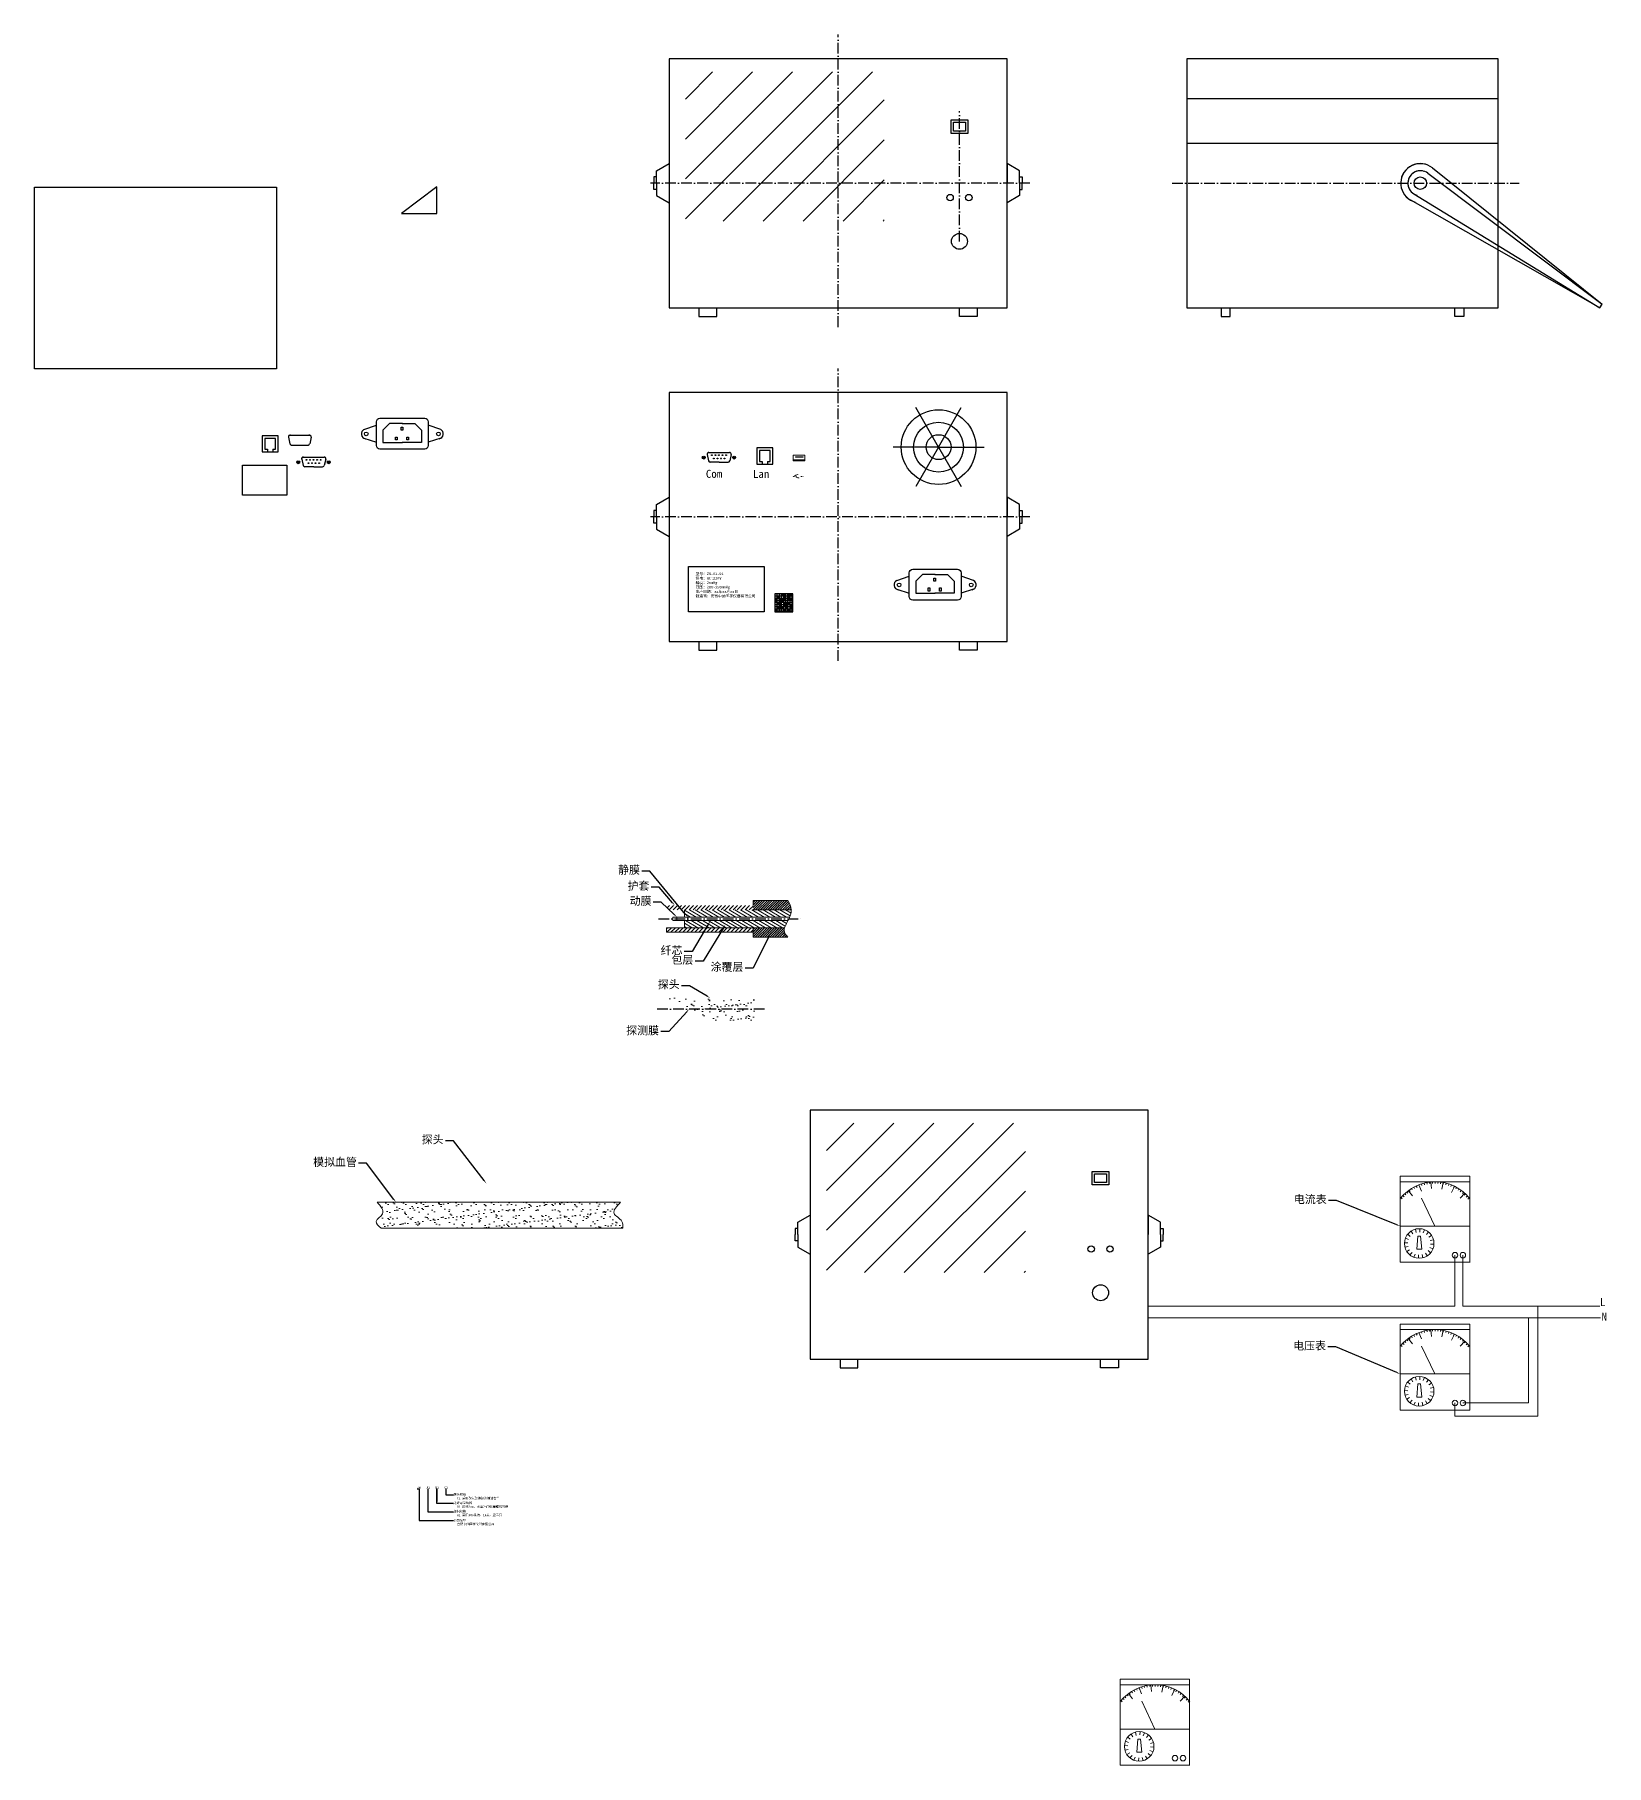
# Model space of a CAD drawing. Header units: millimetres. Extents: x -342 to 3898, y -1701 to 467.
# Drawn here: x -342 to 1425, y -1619 to 328 of the extents above; entities that cross this region are included whole.
import ezdxf
from ezdxf import colors
from ezdxf.entities.mleader import LeaderData, LeaderLine
from ezdxf.math import Vec2, Vec3

# ---------------------------------------------------------------- set-up
doc = ezdxf.new("R2010")
doc.units = ezdxf.units.MM
doc.linetypes.add('ACAD_ISO10W100', pattern=[18, 12, -3, 0, -3])
doc.layers.add('中心线', color=1, linetype='ACAD_ISO10W100')
doc.layers.add('文字', color=7, linetype='Continuous', lineweight=0, plot=False)
doc.layers.add('细实线', color=3, linetype='Continuous', lineweight=0, plot=False)
doc.layers.add('粗实线', color=7, linetype='Continuous', lineweight=30)
doc.layers.add('视口', color=7, linetype='Continuous', plot=False)
doc.styles.get("Standard").update_dxf_attribs({"font": 'SimSun.ttf', "height": 9})
doc.styles.add('说明', font='SIMSUN.TTC', dxfattribs={"height": 9})

# ---------------------------------------------------------------- blocks, each defined once
blk = doc.blocks.new('*U29')
at = {"layer": '文字'}
blk.add_line((2.3, -3), (-2.3, 3), dxfattribs=at)
blk = doc.blocks.new('*U30')
at = {"layer": '文字'}
for p, rotation in [((1121.4, -1246.1), 344.1776805684299), ((1133.7, -1243.2), 328.3553611368599), ((1146.4, -1243.8), 312.5330417052897), ((1158.4, -1247.8), 296.7107222737196), ((1168.9, -1255), 280.8884028421495)]:
    blk.add_blockref('*U29', p, dxfattribs=dict(at, rotation=rotation))
blk.add_blockref('*U29', (1110.3, -1252.2), dxfattribs=at)
blk = doc.blocks.new('*U35')
at = {"layer": '文字'}
blk.add_line((-1.4, 1.2), (1.4, -1.2), dxfattribs=at)
blk = doc.blocks.new('*U36')
at = {"layer": '文字'}
for p, rotation in [((1106.5, -1303.4), 18), ((1112.2, -1296.3), 342), ((1116.4, -1294.4), 324), ((1121, -1293.9), 306), ((1125.5, -1294.9), 288), ((1129.5, -1297.1), 270), ((1132.6, -1300.6), 252), ((1134.5, -1304.8), 234), ((1105.5, -1307.9), 36), ((1106, -1312.5), 54), ((1107.9, -1316.7), 72), ((1111, -1320.1), 90), ((1115, -1322.4), 108), ((1119.5, -1323.3), 126), ((1124.1, -1322.8), 144), ((1128.3, -1321), 162), ((1131.7, -1317.9), 180), ((1134, -1313.9), 198), ((1134.9, -1309.4), 216)]:
    blk.add_blockref('*U35', p, dxfattribs=dict(at, rotation=rotation))
blk.add_blockref('*U35', (1108.8, -1299.4), dxfattribs=at)
blk = doc.blocks.new('*U40')
at = {"layer": '文字'}
blk.add_line((2.3, -3), (-2.3, 3), dxfattribs=at)
blk = doc.blocks.new('*U39')
at = {"layer": '文字'}
for p, rotation in [((1121.4, -1246.1), 344.1776805684299), ((1133.7, -1243.2), 328.3553611368599), ((1146.4, -1243.8), 312.5330417052897), ((1158.4, -1247.8), 296.7107222737196), ((1168.9, -1255), 280.8884028421495)]:
    blk.add_blockref('*U40', p, dxfattribs=dict(at, rotation=rotation))
blk.add_blockref('*U40', (1110.3, -1252.2), dxfattribs=at)
blk = doc.blocks.new('*U42')
at = {"layer": '文字'}
blk.add_line((-1.4, 1.2), (1.4, -1.2), dxfattribs=at)
blk = doc.blocks.new('*U41')
at = {"layer": '文字'}
for p, rotation in [((1106.5, -1303.4), 18), ((1112.2, -1296.3), 342), ((1116.4, -1294.4), 324), ((1121, -1293.9), 306), ((1125.5, -1294.9), 288), ((1129.5, -1297.1), 270), ((1132.6, -1300.6), 252), ((1134.5, -1304.8), 234), ((1105.5, -1307.9), 36), ((1106, -1312.5), 54), ((1107.9, -1316.7), 72), ((1111, -1320.1), 90), ((1115, -1322.4), 108), ((1119.5, -1323.3), 126), ((1124.1, -1322.8), 144), ((1128.3, -1321), 162), ((1131.7, -1317.9), 180), ((1134, -1313.9), 198), ((1134.9, -1309.4), 216)]:
    blk.add_blockref('*U42', p, dxfattribs=dict(at, rotation=rotation))
blk.add_blockref('*U42', (1108.8, -1299.4), dxfattribs=at)
blk = doc.blocks.new('*U44')
at = {"layer": '文字'}
blk.add_line((2.3, -3), (-2.3, 3), dxfattribs=at)
blk = doc.blocks.new('*U43')
at = {"layer": '文字'}
for p, rotation in [((1121.4, -1246.1), 344.1776805684299), ((1133.7, -1243.2), 328.3553611368599), ((1146.4, -1243.8), 312.5330417052897), ((1158.4, -1247.8), 296.7107222737196), ((1168.9, -1255), 280.8884028421495)]:
    blk.add_blockref('*U44', p, dxfattribs=dict(at, rotation=rotation))
blk.add_blockref('*U44', (1110.3, -1252.2), dxfattribs=at)
blk = doc.blocks.new('*U46')
at = {"layer": '文字'}
blk.add_line((-1.4, 1.2), (1.4, -1.2), dxfattribs=at)
blk = doc.blocks.new('*U45')
at = {"layer": '文字'}
for p, rotation in [((1106.5, -1303.4), 18), ((1112.2, -1296.3), 342), ((1116.4, -1294.4), 324), ((1121, -1293.9), 306), ((1125.5, -1294.9), 288), ((1129.5, -1297.1), 270), ((1132.6, -1300.6), 252), ((1134.5, -1304.8), 234), ((1105.5, -1307.9), 36), ((1106, -1312.5), 54), ((1107.9, -1316.7), 72), ((1111, -1320.1), 90), ((1115, -1322.4), 108), ((1119.5, -1323.3), 126), ((1124.1, -1322.8), 144), ((1128.3, -1321), 162), ((1131.7, -1317.9), 180), ((1134, -1313.9), 198), ((1134.9, -1309.4), 216)]:
    blk.add_blockref('*U46', p, dxfattribs=dict(at, rotation=rotation))
blk.add_blockref('*U46', (1108.8, -1299.4), dxfattribs=at)

msp = doc.modelspace()

# ---------------------------------------------------------------- hatches: boundary and pattern name
at = {"layer": '文字'}
h = msp.add_hatch(dxfattribs=at)
h.set_pattern_fill('ANSI31', color=256)
h.paths.add_polyline_path([(465.8, -656.7), (465.8, -651.7), (381.7, -651.7), (385.8, -656.7), (388.6, -656.7)])
h.paths.add_polyline_path([(385.8, -656.7), (381.7, -651.7), (368.4, -651.7), (368.4, -653.3), (371.9, -656.7)])
h = msp.add_hatch(dxfattribs=at)
h.set_pattern_fill('ANSI31', color=256, angle=105)
edge = h.paths.add_edge_path()
edge.add_line((388.6, -660.7), (388.6, -664.7))
edge.add_line((388.6, -664.7), (392.4, -664.7))
edge.add_line((392.4, -664.7), (493.3, -664.7))
edge.add_line((493.3, -664.7), (507, -664.7))
edge.add_spline(control_points=[(507, -664.7), (508.2, -662), (509, -659.4), (508.9, -656.7)], knot_values=[11.413219, 11.413219, 11.413219, 11.413219, 19.824552, 19.824552, 19.824552, 19.824552], degree=3, periodic=0)
edge.add_line((508.9, -656.7), (465.8, -656.7))
edge.add_line((465.8, -656.7), (388.6, -656.7))
edge.add_line((388.6, -656.7), (388.6, -660.2))
edge.add_line((388.6, -660.2), (388.6, -660.7))
edge = h.paths.add_edge_path()
edge.add_line((388.6, -676.7), (413.3, -676.7))
edge.add_line((413.3, -676.7), (432.6, -676.7))
edge.add_line((432.6, -676.7), (465.8, -676.7))
edge.add_line((465.8, -676.7), (501.3, -676.7))
edge.add_spline(control_points=[(501.3, -676.7), (502.1, -674.1), (503.6, -671.4), (505.1, -668.7)], knot_values=[23.95262, 23.95262, 23.95262, 23.95262, 32.160234, 32.160234, 32.160234, 32.160234], degree=3, periodic=0)
edge.add_line((505.1, -668.7), (493.7, -668.7))
edge.add_line((493.7, -668.7), (392.4, -668.7))
edge.add_line((392.4, -668.7), (388.6, -668.7))
edge.add_line((388.6, -668.7), (388.6, -676.7))
h = msp.add_hatch(dxfattribs=at)
h.set_pattern_fill('JIS_LC_8', color=256, scale=0.25)
edge = h.paths.add_edge_path()
edge.add_line((505.1, -646), (465.8, -646))
edge.add_line((465.8, -646), (465.8, -651.7))
edge.add_line((465.8, -651.7), (465.8, -656.7))
edge.add_line((465.8, -656.7), (508.9, -656.7))
edge.add_spline(control_points=[(508.9, -656.7), (508.9, -656.6), (508.7, -653), (506.8, -649.4), (505.1, -646)], knot_values=[0, 0, 0, 0, 0.452023, 11.413219, 11.413219, 11.413219, 11.413219], degree=3, periodic=0)
edge = h.paths.add_edge_path()
edge.add_line((465.8, -687.4), (483.3, -687.4))
edge.add_line((483.3, -687.4), (505.1, -687.4))
edge.add_spline(control_points=[(505.1, -687.4), (503.4, -685.5), (500.5, -682.1), (500.9, -678.3), (501.3, -676.7)], knot_values=[32.160234, 32.160234, 32.160234, 32.160234, 39.401923, 44.431249, 44.431249, 44.431249, 44.431249], degree=3, periodic=0)
edge.add_line((501.3, -676.7), (465.8, -676.7))
edge.add_line((465.8, -676.7), (465.8, -681.7))
edge.add_line((465.8, -681.7), (465.8, -687.4))
h = msp.add_hatch(dxfattribs=at)
h.set_pattern_fill('ANSI31', color=256)
h.paths.add_polyline_path([(465.8, -681.7), (465.8, -676.7), (432.6, -676.7), (429.5, -681.7)])
h.paths.add_polyline_path([(432.6, -676.7), (413.3, -676.7), (410.3, -681.7), (429.5, -681.7)])
h.paths.add_polyline_path([(413.3, -676.7), (388.6, -676.7), (368.4, -676.7), (368.4, -681.7), (410.3, -681.7)])
h = msp.add_hatch(dxfattribs=at)
h.set_pattern_fill('AR-SAND', color=256, scale=0.25)
h.paths.add_polyline_path([(467.6, -768.1), (467.6, -755.6), (367.6, -755.6), (394, -768.1)])
h.paths.add_polyline_path([(420.3, -780.6), (467.6, -780.6), (467.6, -768.1), (394, -768.1)])
h = msp.add_hatch(dxfattribs=at)
h.set_pattern_fill('AR-SAND', color=256, scale=0.25)
edge = h.paths.add_edge_path()
edge.add_line((179.1, -985.4), (120.7, -985.4))
edge.add_line((120.7, -985.4), (43.2, -985.4))
edge.add_spline(control_points=[(43.2, -985.4), (47.2, -989.8), (54.4, -997.9), (37.9, -1006.5), (44.7, -1012), (47.7, -1014.6)], knot_values=[0, 0, 0, 0, 14.113303, 25.690903, 35.092232, 35.092232, 35.092232, 35.092232], degree=3, periodic=0)
edge.add_line((47.7, -1014.6), (319.4, -1014.6))
edge.add_spline(control_points=[(319.4, -1014.6), (319.5, -1011.8), (319.6, -1004.8), (304.5, -998.3), (312.5, -989.9), (316.9, -985.4)], knot_values=[0, 0, 0, 0, 7.722566, 20.190634, 34.658213, 34.658213, 34.658213, 34.658213], degree=3, periodic=0)
edge.add_line((316.9, -985.4), (179.1, -985.4))
at = {"layer": '粗实线'}
h = msp.add_hatch(color=256, dxfattribs=at)
h.paths.add_polyline_path([(499.9, -308.3), (499.9, -310.7), (502.3, -310.7), (502.3, -308.3)], flags=17)
h.paths.add_polyline_path([(499.9, -310.7), (499.9, -308.3), (497.5, -308.3), (497.5, -310.7)])
h.paths.add_polyline_path([(497.5, -310.7), (497.5, -308.3), (495.1, -308.3), (495.1, -310.7)])
h.paths.add_polyline_path([(495.1, -310.7), (495.1, -313.1), (497.5, -313.1), (497.5, -310.7)])
h.paths.add_polyline_path([(492.7, -310.7), (492.7, -313.1), (495.1, -313.1), (495.1, -310.7)])
h.paths.add_polyline_path([(492.7, -308.3), (490.3, -308.3), (490.3, -310.7), (492.7, -310.7)])
h.paths.add_polyline_path([(492.7, -308.3), (492.7, -305.9), (490.3, -305.9), (490.3, -308.3)])
h.paths.add_polyline_path([(495.1, -305.9), (495.1, -303.5), (492.7, -303.5), (492.7, -305.9)])
h.paths.add_polyline_path([(507.1, -313.1), (507.1, -310.7), (504.7, -310.7), (504.7, -313.1)])
h.paths.add_polyline_path([(504.7, -310.7), (502.3, -310.7), (502.3, -313.1), (504.7, -313.1)])
h.paths.add_polyline_path([(509.5, -315.5), (509.5, -313.1), (507.1, -313.1), (507.1, -315.5)])
h.paths.add_polyline_path([(509.5, -317.9), (509.5, -315.5), (507.1, -315.5), (507.1, -317.9)])
h.paths.add_polyline_path([(504.7, -315.5), (502.3, -315.5), (502.3, -317.9), (504.7, -317.9)])
h.paths.add_polyline_path([(502.3, -315.5), (504.7, -315.5), (504.7, -313.1), (502.3, -313.1)])
h.paths.add_polyline_path([(502.3, -315.5), (499.9, -315.5), (499.9, -317.9), (502.3, -317.9)], flags=17)
h.paths.add_polyline_path([(499.9, -315.5), (497.5, -315.5), (497.5, -317.9), (499.9, -317.9)])
h.paths.add_polyline_path([(497.5, -315.5), (497.5, -313.1), (495.1, -313.1), (495.1, -315.5)])
h.paths.add_polyline_path([(497.5, -317.9), (497.5, -315.5), (495.1, -315.5), (495.1, -317.9)])
h.paths.add_polyline_path([(492.7, -317.9), (495.1, -317.9), (495.1, -315.5), (492.7, -315.5)])
h.paths.add_polyline_path([(492.7, -317.9), (490.3, -317.9), (490.3, -320.3), (492.7, -320.3)])
h.paths.add_polyline_path([(495.1, -320.3), (495.1, -321.4), (497.5, -321.4), (497.5, -320.3)])
h.paths.add_polyline_path([(499.9, -321.4), (499.9, -320.3), (497.5, -320.3), (497.5, -321.4)])
h.paths.add_polyline_path([(502.3, -301.1), (499.9, -301.1), (499.9, -320.3), (502.3, -320.3)])
h.paths.add_polyline_path([(507.1, -321.4), (507.1, -320.3), (504.7, -320.3), (504.7, -321.4)])
h.paths.add_polyline_path([(507.1, -320.3), (507.1, -317.9), (504.7, -317.9), (504.7, -320.3)])
h.paths.add_polyline_path([(509.5, -320.3), (510.6, -320.3), (510.6, -317.9), (509.5, -317.9)])
h.paths.add_polyline_path([(509.5, -310.7), (510.6, -310.7), (510.6, -308.3), (509.5, -308.3)])
h.paths.add_polyline_path([(509.5, -308.3), (510.6, -308.3), (510.6, -305.9), (509.5, -305.9)])
h.paths.add_polyline_path([(509.5, -305.9), (507.1, -305.9), (507.1, -308.3), (509.5, -308.3)])
h.paths.add_polyline_path([(507.1, -305.9), (504.7, -305.9), (504.7, -308.3), (507.1, -308.3)])
h.paths.add_polyline_path([(507.1, -305.9), (507.1, -303.5), (504.7, -303.5), (504.7, -305.9)])
h.paths.add_polyline_path([(507.1, -301.1), (504.7, -301.1), (504.7, -303.5), (507.1, -303.5)])
h.paths.add_polyline_path([(509.5, -301.1), (507.1, -301.1), (507.1, -303.5), (509.5, -303.5)])
h.paths.add_polyline_path([(510.6, -301.1), (509.5, -301.1), (509.5, -303.5), (510.6, -303.5)])
h = msp.add_hatch(color=256, dxfattribs=at)
h.paths.add_polyline_path([(499.9, -301.1), (497.5, -301.1), (497.5, -303.5), (499.9, -303.5)])
h.paths.add_polyline_path([(502.3, -303.5), (499.9, -303.5), (499.9, -305.9), (502.3, -305.9)])
h.paths.add_polyline_path([(497.5, -305.9), (497.5, -308.3), (499.9, -308.3), (499.9, -305.9)])
h.paths.add_polyline_path([(495.1, -308.3), (497.5, -308.3), (497.5, -305.9), (495.1, -305.9)])
at = {"layer": '细实线'}
h = msp.add_hatch(dxfattribs=at)
h.set_pattern_fill('ANSI31', color=256, scale=10, style=0)
h.paths.add_polyline_path([(561.4, 285.7), (389.9, 285.7), (389.9, 160.6), (561.4, 160.6)])
h.paths.add_polyline_path([(613.4, 285.7), (561.4, 285.7), (561.4, 160.6), (613.4, 160.6)])
h.paths.add_polyline_path([(613.4, 160.6), (561.4, 160.6), (561.4, 118.1), (613.4, 118.1)])
h.paths.add_polyline_path([(561.4, 160.6), (389.9, 160.6), (389.9, 118.1), (561.4, 118.1)])
h = msp.add_hatch(dxfattribs=at)
h.set_pattern_fill('ANSI31', color=256, scale=10, style=0)
h.set_pattern_definition([(45, (158.67, -1182.33), (-22.4506, 22.4506), [])])
h.paths.add_polyline_path([(720.1, -896.6), (548.6, -896.6), (548.6, -1021.7), (720.1, -1021.7)])
h.paths.add_polyline_path([(772.1, -896.6), (720.1, -896.6), (720.1, -1021.7), (772.1, -1021.7)])
h.paths.add_polyline_path([(772.1, -1021.7), (720.1, -1021.7), (720.1, -1064.3), (772.1, -1064.3)])
h.paths.add_polyline_path([(720.1, -1021.7), (548.6, -1021.7), (548.6, -1064.3), (720.1, -1064.3)])

# ---------------------------------------------------------------- linework, layer by layer
for p, q in [((-341.8, 156), (-69.8, 156)), ((-341.8, -48), (-341.8, 156)), ((-69.8, 156), (-69.8, -48)), ((-69.8, -48), (-341.8, -48)), ((88.1, -1307.7), (90.6, -1307.7)), ((90.6, -1307.7), (90.6, -1340.6)), ((100.3, -1307.5), (100.3, -1333.5)), ((110.3, -1307.5), (110.3, -1322)), ((110.3, -1324), (110.3, -1307.5)), ((120.5, -1307.5), (120.5, -1314.4)), ((120.5, -1314.4), (129, -1314.4)), ((90.6, -1340.6), (90.6, -1343.4)), ((100.3, -1333.5), (129, -1333.5)), ((129.1, -1324), (110.3, -1324)), ((90.6, -1343.4), (129.1, -1343.4))]:
    msp.add_line(p, q)
msp.add_lwpolyline([(70.5, 126.6), (110.5, 126.6), (110.5, 156.6)], close=True)
at = {"layer": '中心线'}
for p, q in [((561.4, -1.1), (561.4, 327.7)), ((697.9, 95.2), (697.9, 241.6)), ((777.2, 160.6), (350.5, 160.6)), ((936.9, 160.6), (1327.3, 160.6)), ((561.4, -376.4), (561.4, -47.6)), ((777.2, -214.6), (350.5, -214.6)), ((359.6, -666.7), (519.8, -666.7)), ((478.6, -768.1), (356.9, -768.1))]:
    msp.add_line(p, q, dxfattribs=at)
at = {"layer": '文字'}
for p, q in [((511, -145.1), (524, -145.1)), ((511, -151.7), (511, -145.1)), ((511, -150.5), (524, -150.5)), ((524, -151.7), (511, -151.7)), ((513.5, -147), (522.2, -147)), ((513.5, -147.4), (513.5, -147)), ((522.2, -147.4), (513.5, -147.4)), ((522.2, -147), (522.2, -147)), ((522.2, -147), (522.2, -147.4)), ((524, -145.1), (524, -151.7)), ((388.6, -656.7), (388.6, -660.7)), ((388.6, -660.7), (388.6, -664.7)), ((465.8, -651.7), (465.8, -646)), ((465.8, -646), (505.1, -646)), ((465.8, -656.7), (508.9, -656.7)), ((368.4, -676.7), (465.8, -676.7)), ((368.4, -676.7), (465.8, -676.7)), ((368.4, -676.7), (368.4, -681.7)), ((388.6, -664.7), (375.7, -664.7)), ((375.7, -664.7), (375.7, -668.7)), ((375.7, -668.7), (375.7, -664.7)), ((375.7, -668.7), (493.7, -668.7)), ((380.2, -668.7), (380.2, -664.7)), ((388.6, -664.7), (493.3, -664.7)), ((388.6, -676.7), (388.6, -668.7)), ((392.4, -668.7), (392.4, -664.7)), ((465.8, -676.7), (465.8, -681.7)), ((465.8, -676.7), (501.3, -676.7)), ((493.3, -664.7), (507, -664.7)), ((493.7, -668.7), (505.1, -668.7)), ((368.4, -681.7), (465.8, -681.7)), ((465.8, -681.7), (465.8, -687.4)), ((465.8, -687.4), (505.1, -687.4)), ((1193.4, -962.3), (1193.4, -956.2)), ((1193.4, -956.2), (1271.5, -956.2)), ((1193.4, -962.3), (1193.4, -1052.9)), ((1271.5, -962.3), (1193.4, -962.3)), ((1204.5, -973.2), (1203.4, -971.6)), ((1207, -971.5), (1206, -969.9)), ((1209.6, -970), (1208.7, -968.3)), ((1212.3, -968.6), (1211.5, -966.9)), ((1215.1, -967.5), (1214.4, -965.7)), ((1217.9, -966.5), (1217.4, -964.7)), ((1220.8, -965.6), (1220.4, -963.8)), ((1223.8, -965), (1223.4, -963.1)), ((1226.8, -964.5), (1226.5, -962.7)), ((1229.8, -964.3), (1229.7, -962.4)), ((1232.8, -964.2), (1232.8, -962.3)), ((1235.8, -964.3), (1235.9, -962.4)), ((1238.8, -964.6), (1239, -962.7)), ((1241.8, -965.1), (1242.1, -963.3)), ((1244.7, -965.8), (1245.2, -964)), ((1247.6, -966.7), (1248.2, -964.9)), ((1250.4, -967.7), (1251.1, -965.9)), ((1253.2, -968.9), (1254, -967.2)), ((1255.8, -970.3), (1256.8, -968.6)), ((1258.4, -971.8), (1259.5, -970.2)), ((1260.9, -973.6), (1262, -972)), ((1271.5, -956.2), (1271.5, -962.3)), ((1271.5, -1053), (1271.5, -962.3)), ((43.2, -985.4), (316.9, -985.4)), ((1195.7, -981.4), (1194.2, -980.1)), ((1197.7, -979.1), (1196.3, -977.8)), ((1199.8, -977), (1198.6, -975.6)), ((1202.1, -975), (1200.9, -973.5)), ((1232.5, -1012.2), (1217.5, -980.9)), ((1217.5, -980.9), (1217.5, -980.9)), ((1263.3, -975.4), (1264.5, -974)), ((1265.5, -977.4), (1266.8, -976)), ((1267.6, -979.6), (1269, -978.3)), ((1269.6, -981.8), (1271.1, -980.6)), ((47.7, -1014.6), (319.4, -1014.6)), ((1193.4, -1012.2), (1271.5, -1012.2)), ((1213.3, -1023.5), (1212.1, -1038.3)), ((1213.3, -1023.5), (1216.4, -1023.5)), ((1216.4, -1023.5), (1217.8, -1038)), ((1212.1, -1038.3), (1217.8, -1038.3)), ((1217.8, -1038.3), (1217.8, -1038)), ((1193.4, -1052.9), (1271.5, -1052.9)), ((1193.4, -1128.5), (1193.4, -1122.4)), ((1193.4, -1122.4), (1271.5, -1122.4)), ((1193.4, -1128.5), (1193.4, -1219.1)), ((1271.5, -1128.5), (1193.4, -1128.5)), ((1229.8, -1130.5), (1229.7, -1128.6)), ((1232.8, -1130.4), (1232.8, -1128.5)), ((1235.8, -1130.5), (1235.9, -1128.6)), ((1271.5, -1122.4), (1271.5, -1128.5)), ((1271.5, -1219.3), (1271.5, -1128.5)), ((1195.7, -1147.6), (1194.2, -1146.4)), ((1197.7, -1145.3), (1196.3, -1144)), ((1199.8, -1143.2), (1198.6, -1141.8)), ((1202.1, -1141.2), (1200.9, -1139.8)), ((1204.5, -1139.4), (1203.4, -1137.9)), ((1207, -1137.7), (1206, -1136.1)), ((1209.6, -1136.2), (1208.7, -1134.5)), ((1212.3, -1134.9), (1211.5, -1133.1)), ((1215.1, -1133.7), (1214.4, -1131.9)), ((1217.9, -1132.7), (1217.4, -1130.9)), ((1232.5, -1178.4), (1217.5, -1147.1)), ((1217.5, -1147.1), (1217.5, -1147.1)), ((1220.8, -1131.9), (1220.4, -1130)), ((1223.8, -1131.2), (1223.4, -1129.3)), ((1226.8, -1130.8), (1226.5, -1128.9)), ((1238.8, -1130.8), (1239, -1129)), ((1241.8, -1131.3), (1242.1, -1129.5)), ((1244.7, -1132), (1245.2, -1130.2)), ((1247.6, -1132.9), (1248.2, -1131.1)), ((1250.4, -1133.9), (1251.1, -1132.1)), ((1253.2, -1135.1), (1254, -1133.4)), ((1255.8, -1136.5), (1256.8, -1134.8)), ((1258.4, -1138.1), (1259.5, -1136.5)), ((1260.9, -1139.8), (1262, -1138.2)), ((1263.3, -1141.6), (1264.5, -1140.2)), ((1265.5, -1143.6), (1266.8, -1142.3)), ((1267.6, -1145.8), (1269, -1144.5)), ((1269.6, -1148.1), (1271.1, -1146.9)), ((1193.4, -1178.4), (1271.5, -1178.4)), ((1213.3, -1189.7), (1212.1, -1204.5)), ((1212.1, -1204.5), (1217.8, -1204.5)), ((1213.3, -1189.7), (1216.4, -1189.7)), ((1216.4, -1189.7), (1217.8, -1204.2)), ((1217.8, -1204.5), (1217.8, -1204.2)), ((1193.4, -1219.1), (1271.5, -1219.1)), ((878.7, -1527.9), (878.7, -1521.8)), ((878.7, -1521.8), (956.7, -1521.8)), ((878.7, -1527.9), (878.7, -1618.5)), ((956.7, -1527.9), (878.7, -1527.9)), ((889.8, -1538.8), (888.7, -1537.2)), ((892.3, -1537.1), (891.3, -1535.5)), ((894.9, -1535.6), (894, -1533.9)), ((897.6, -1534.2), (896.8, -1532.5)), ((900.3, -1533.1), (899.7, -1531.3)), ((903.2, -1532.1), (902.6, -1530.2)), ((906.1, -1531.2), (905.6, -1529.4)), ((909, -1530.6), (908.7, -1528.7)), ((912, -1530.1), (911.8, -1528.3)), ((915, -1529.9), (914.9, -1528)), ((918, -1529.8), (918, -1527.9)), ((921, -1529.9), (921.2, -1528)), ((924, -1530.2), (924.3, -1528.3)), ((927, -1530.7), (927.4, -1528.8)), ((929.9, -1531.4), (930.4, -1529.5)), ((932.8, -1532.2), (933.4, -1530.4)), ((935.7, -1533.3), (936.4, -1531.5)), ((938.4, -1534.5), (939.2, -1532.8)), ((941.1, -1535.9), (942, -1534.2)), ((943.7, -1537.4), (944.7, -1535.8)), ((956.7, -1521.8), (956.7, -1527.9)), ((956.7, -1618.6), (956.7, -1527.9)), ((880.9, -1547), (879.5, -1545.7)), ((883, -1544.7), (881.6, -1543.4)), ((885.1, -1542.6), (883.8, -1541.2)), ((887.4, -1540.6), (886.2, -1539.1)), ((917.7, -1577.8), (902.8, -1546.5)), ((902.8, -1546.5), (902.8, -1546.5)), ((946.2, -1539.1), (947.3, -1537.6)), ((948.5, -1541), (949.7, -1539.6)), ((950.8, -1543), (952.1, -1541.6)), ((952.9, -1545.2), (954.3, -1543.9)), ((954.9, -1547.4), (956.3, -1546.2)), ((878.7, -1577.8), (956.7, -1577.8)), ((898.5, -1589.1), (897.3, -1603.9)), ((898.5, -1589.1), (901.6, -1589.1)), ((901.6, -1589.1), (903, -1603.6)), ((897.3, -1603.9), (903, -1603.9)), ((903, -1603.9), (903, -1603.6)), ((878.7, -1618.5), (956.7, -1618.5))]:
    msp.add_line(p, q, dxfattribs=at)
for points in [[(511.1, -169.2, 0, 0, 0), (519.4, -169.2, 3, 0, 0)], [(520.4, -169.2, 1, 0, 0), (523.3, -169.2, 0, 0, 0)]]:
    msp.add_lwpolyline(points, format="xyseb", dxfattribs=at)
at = {"layer": '文字', "const_width": 0.5}
for points in [[(510.8, -169.2, 1), (511.3, -169.2, 1)], [(516, -166.9, 1), (516.5, -166.9, 1)], [(517, -170.9, 1), (517.5, -170.9, 1)]]:
    msp.add_lwpolyline(points, format="xyb", close=True, dxfattribs=at)
at = {"layer": '文字'}
for points in [[(519.4, -169.2), (520.4, -169.2)], [(1255, -1044.9), (1255, -1102.2), (910.1, -1102.2)], [(1263.9, -1044.9), (1263.9, -1102.2), (1339.8, -1102.2)], [(1255, -1211.1), (1255, -1226.1), (1348.2, -1226.1), (1348.2, -1102.2), (1339.8, -1102.2), (1418, -1102.2)], [(910.1, -1115.2), (1337.6, -1115.2)], [(1263.9, -1211.1), (1337.6, -1211.1), (1337.6, -1115.2)], [(1337.6, -1115.2), (1418.5, -1115.2)]]:
    msp.add_lwpolyline(points, dxfattribs=at)
for centre, radius in [((1214.8, -1031.7), 16.6), ((1255, -1044.9), 3.09), ((1263.9, -1044.9), 3.09), ((1214.8, -1197.9), 16.6), ((1255, -1211.1), 3.09), ((1263.9, -1211.1), 3.09), ((900, -1597.3), 16.6), ((940.2, -1610.5), 3.09), ((949.2, -1610.5), 3.09)]:
    msp.add_circle(centre, radius, dxfattribs=at)
for centre, radius, start, end in [((516.6, -173), 6.04, 93.6213, 141.9439), ((517.2, -166.4), 4.45, 219.7161, 271.4336), ((1232.5, -1012.2), 49.9, 38.0741, 141.4783), ((1232.5, -1178.4), 49.9, 38.0741, 141.4783), ((917.7, -1577.8), 49.9, 38.0741, 141.4783)]:
    msp.add_arc(centre, radius, start, end, dxfattribs=at)
for points in [[(505.1, -646), (508.8, -656.3), (505.1, -668.7), (501.1, -681.4), (505.1, -687.4)], [(43.2, -985.4), (49.3, -998.2), (42, -1007.1), (47.7, -1014.6)], [(316.9, -985.4), (309.6, -997.9), (318.3, -1006.9), (319.4, -1014.6)]]:
    msp.add_spline(points, degree=3, dxfattribs=at)
for p in [(70.6, -985.4), (97.9, -985.4), (125.3, -985.4), (152.7, -985.4), (180, -985.4), (207.4, -985.4), (234.8, -985.4), (262.1, -985.4), (289.5, -985.4)]:
    msp.add_point(p, dxfattribs=at)
at = {"layer": '粗实线'}
for p, q in [((371.4, 300.6), (371.4, 20.6)), ((751.4, 20.6), (751.4, 300.6)), ((1303.5, 300.6), (953.5, 300.6)), ((953.5, 300.6), (953.5, 20.6)), ((1303.5, 20.6), (1303.5, 300.6)), ((953.5, 255.8), (1303.5, 255.8)), ((953.5, 205.8), (1303.5, 205.8)), ((357.4, 174.6), (371.4, 182.6)), ((751.4, 182.6), (751.4, 160.6)), ((765.4, 174.6), (751.4, 182.6)), ((1229.8, 177.8), (1420.3, 24.7)), ((357.4, 167.6), (354.4, 167.6)), ((354.4, 167.6), (354.4, 160.6)), ((354.4, 153.6), (354.4, 160.6)), ((357.4, 160.6), (357.4, 174.6)), ((357.4, 160.6), (357.4, 146.6)), ((765.4, 160.6), (765.4, 174.6)), ((765.4, 167.6), (768.4, 167.6)), ((765.4, 160.6), (765.4, 146.6)), ((768.4, 167.6), (768.4, 160.6)), ((768.4, 153.6), (768.4, 160.6)), ((1224.5, 171.8), (1420.3, 24.7)), ((357.4, 153.6), (354.4, 153.6)), ((357.4, 146.6), (371.4, 138.6)), ((765.4, 146.6), (751.4, 138.6)), ((765.4, 153.6), (768.4, 153.6)), ((1417.9, 20.6), (1205.2, 141.5)), ((1208.7, 148.7), (1417.9, 20.6)), ((371.4, 20.6), (751.4, 20.6)), ((953.5, 20.6), (1303.5, 20.6)), ((1417.9, 20.6), (1420.3, 24.7)), ((371.4, -74.6), (371.4, -354.7)), ((751.4, -354.6), (751.4, -74.6)), ((674.4, -136.2), (648.8, -91.8)), ((674.4, -136.2), (700, -91.8)), ((28.4, -116.3), (42.4, -111.6)), ((57.3, -109.6), (49.7, -117)), ((71.6, -109.6), (57.3, -109.6)), ((71.3, -109.6), (85.5, -109.6)), ((85.5, -109.6), (93.2, -117)), ((114.7, -116.3), (100.7, -111.6)), ((-86.1, -123.4), (-86.1, -141.4)), ((-68.1, -123.4), (-86.1, -123.4)), ((-83.1, -126.4), (-83.1, -138.4)), ((-71.1, -126.4), (-83.1, -126.4)), ((-71.1, -138.4), (-71.1, -126.4)), ((-68.1, -141.4), (-68.1, -123.4)), ((-56.4, -125), (-54.9, -132.3)), ((-56.2, -122.8), (-32.2, -122.8)), ((-53.2, -133.8), (-34.4, -133.8)), ((-31.1, -125), (-32.6, -132.3)), ((28.4, -126.2), (42.4, -130.6)), ((49.7, -117), (49.7, -130.8)), ((49.7, -130.8), (71.6, -130.8)), ((93.2, -130.8), (71.3, -130.8)), ((93.2, -117), (93.2, -130.8)), ((114.7, -126.2), (100.7, -130.6)), ((674.4, -136.2), (623.2, -136.2)), ((674.4, -136.2), (648.8, -180.6)), ((674.4, -136.2), (725.7, -136.2)), ((674.4, -136.2), (700, -180.6)), ((-86.1, -141.4), (-68.1, -141.4)), ((-83.1, -138.4), (-80.1, -138.4)), ((-80.1, -138.4), (-80.1, -141.4)), ((-74.1, -138.4), (-74.1, -141.4)), ((-74.1, -138.4), (-71.1, -138.4)), ((-41.6, -149.8), (-40, -156.7)), ((-40.3, -147.3), (-16.3, -147.3)), ((-14.5, -149.8), (-16.2, -156.7)), ((414.2, -144.6), (415.9, -151.5)), ((415.5, -142.1), (439.5, -142.1)), ((427.8, -153), (417.8, -153)), ((427.8, -153), (418.8, -153)), ((427.8, -153), (437.7, -153)), ((441.3, -144.6), (439.6, -151.5)), ((470, -137.1), (470, -155.2)), ((488.1, -137.1), (470, -137.1)), ((470, -155.2), (488.1, -155.2)), ((473, -140.1), (473, -152.2)), ((485.1, -140.1), (473, -140.1)), ((473, -152.2), (476.1, -152.2)), ((476.1, -152.2), (476.1, -155.2)), ((482.1, -152.2), (485.1, -152.2)), ((482.1, -152.2), (482.1, -155.2)), ((485.1, -152.2), (485.1, -140.1)), ((488.1, -155.2), (488.1, -137.1)), ((-28.1, -158.2), (-38, -158.2)), ((-28.1, -158.2), (-37.1, -158.2)), ((-28.1, -158.2), (-18.1, -158.2)), ((357.4, -200.6), (371.4, -192.6)), ((751.4, -192.6), (751.4, -214.6)), ((765.4, -200.6), (751.4, -192.6)), ((357.4, -207.6), (354.4, -207.6)), ((354.4, -207.6), (354.4, -214.6)), ((357.4, -214.6), (357.4, -200.6)), ((765.4, -214.6), (765.4, -200.6)), ((765.4, -207.6), (768.4, -207.6)), ((768.4, -207.6), (768.4, -214.6)), ((354.4, -221.6), (354.4, -214.6)), ((357.4, -221.6), (354.4, -221.6)), ((357.4, -214.6), (357.4, -228.6)), ((357.4, -228.6), (371.4, -236.6)), ((765.4, -228.6), (751.4, -236.6)), ((765.4, -214.6), (765.4, -228.6)), ((765.4, -221.6), (768.4, -221.6)), ((768.4, -221.6), (768.4, -214.6)), ((627.4, -286.1), (641.4, -281.4)), ((656.3, -279.4), (648.7, -286.8)), ((648.7, -286.8), (648.7, -300.6)), ((670.5, -279.4), (656.3, -279.4)), ((670.2, -279.4), (684.5, -279.4)), ((684.5, -279.4), (692.1, -286.8)), ((692.1, -286.8), (692.1, -300.6)), ((713.7, -286.1), (699.7, -281.4)), ((490.3, -303.5), (510.6, -303.5)), ((490.3, -305.9), (510.6, -305.9)), ((490.3, -308.3), (510.6, -308.3)), ((490.3, -310.7), (510.6, -310.7)), ((492.7, -301.1), (492.7, -321.4)), ((495.1, -301.1), (495.1, -321.4)), ((497.5, -301.1), (497.5, -321.4)), ((499.9, -301.1), (499.9, -321.4)), ((502.3, -301.1), (502.3, -321.4)), ((504.7, -301.1), (504.7, -321.4)), ((507.1, -301.1), (507.1, -321.4)), ((509.5, -301.1), (509.5, -321.4)), ((627.4, -296), (641.4, -300.5)), ((648.7, -300.6), (670.5, -300.6)), ((692.1, -300.6), (670.2, -300.6)), ((713.7, -296), (699.7, -300.5)), ((490.3, -313.1), (510.6, -313.1)), ((490.3, -315.5), (510.6, -315.5)), ((490.3, -317.9), (510.6, -317.9)), ((490.3, -320.3), (510.6, -320.3)), ((371.4, -354.6), (751.4, -354.6)), ((530.1, -881.7), (530.1, -1161.7)), ((910.1, -1161.7), (910.1, -881.7)), ((516.1, -1007.7), (530.1, -999.7)), ((516.1, -1021.7), (516.1, -1007.7)), ((910.1, -999.7), (910.1, -1021.7)), ((924.1, -1007.7), (910.1, -999.7)), ((924.1, -1021.7), (924.1, -1007.7)), ((516.1, -1014.7), (513.1, -1014.7)), ((513.1, -1014.7), (513.1, -1021.7)), ((513.1, -1028.7), (513.1, -1021.7)), ((516.1, -1028.7), (513.1, -1028.7)), ((516.1, -1021.7), (516.1, -1035.7)), ((924.1, -1014.7), (927.1, -1014.7)), ((924.1, -1021.7), (924.1, -1035.7)), ((924.1, -1028.7), (927.1, -1028.7)), ((927.1, -1014.7), (927.1, -1021.7)), ((927.1, -1028.7), (927.1, -1021.7)), ((516.1, -1035.7), (530.1, -1043.7)), ((924.1, -1035.7), (910.1, -1043.7)), ((530.1, -1161.7), (910.1, -1161.7))]:
    msp.add_line(p, q, dxfattribs=at)
for points in [[(688.5, 231.7), (707.3, 231.7), (707.3, 216.6), (688.5, 216.6)], [(691.1, 229.1), (704.7, 229.1), (704.7, 219.2), (691.1, 219.2)], [(-108.2, -156.3), (-58.4, -156.3), (-58.4, -190.2), (-108.2, -190.2)], [(393.2, -270.6), (478.2, -270.6), (478.2, -321.5), (393.2, -321.5)], [(510.6, -301.1), (490.3, -301.1), (490.3, -321.4), (510.6, -321.4)], [(847.2, -950.7), (865.9, -950.7), (865.9, -965.8), (847.2, -965.8)], [(849.8, -953.3), (863.3, -953.3), (863.3, -963.2), (849.8, -963.2)]]:
    msp.add_lwpolyline(points, close=True, dxfattribs=at)
for points in [[(405, 20.6), (405, 10.6), (425, 10.6), (425, 20.6)], [(717.9, 20.6), (717.9, 10.6), (697.9, 10.6), (697.9, 20.6)], [(992.1, 20.6), (992.1, 10.6), (1002.1, 10.6), (1002.1, 20.6)], [(1264.9, 20.6), (1264.9, 10.6), (1254.9, 10.6), (1254.9, 20.6)], [(71.3, -113.7), (72.2, -113.7), (72.2, -117.1), (70.2, -117.1), (70.2, -113.7), (71.3, -113.7)], [(64.9, -124.8), (65.8, -124.8), (65.8, -128.1), (63.8, -128.1), (63.8, -124.8), (64.9, -124.8)], [(77.7, -124.8), (78.5, -124.8), (78.5, -128.1), (76.5, -128.1), (76.5, -124.8), (77.7, -124.8)], [(670.2, -283.6), (671.1, -283.6), (671.1, -286.9), (669.1, -286.9), (669.1, -283.6), (670.2, -283.6)], [(663.9, -294.6), (664.7, -294.6), (664.7, -298), (662.7, -298), (662.7, -294.6), (663.9, -294.6)], [(676.6, -294.6), (677.5, -294.6), (677.5, -298), (675.5, -298), (675.5, -294.6), (676.6, -294.6)], [(405, -354.6), (405, -364.6), (425, -364.6), (425, -354.6)], [(717.9, -354.6), (717.9, -364.6), (697.9, -364.6), (697.9, -354.6)], [(563.7, -1161.7), (563.7, -1171.7), (583.7, -1171.7), (583.7, -1161.7)], [(876.6, -1161.7), (876.6, -1171.7), (856.6, -1171.7), (856.6, -1161.7)]]:
    msp.add_lwpolyline(points, dxfattribs=at)
for points in [[(46.4, -103.7), (96.7, -103.7, -0.414214), (100.7, -107.7), (100.7, -134.5, -0.414214), (96.7, -138.5), (46.4, -138.5, -0.414214), (42.4, -134.5), (42.4, -107.7, -0.414214)], [(645.4, -273.6), (695.7, -273.6, -0.414214), (699.7, -277.6), (699.7, -304.3, -0.414214), (695.7, -308.3), (645.4, -308.3, -0.414214), (641.4, -304.3), (641.4, -277.6, -0.414214)]]:
    msp.add_lwpolyline(points, format="xyb", close=True, dxfattribs=at)
for centre, radius in [((1216, 160.6), 7), ((1216, 160.6), 7), ((687.4, 144.4), 3.6), ((708.4, 144.4), 3.6), ((697.9, 95.2), 8.95), ((674.4, -136.2), 42), ((674.4, -136.2), 28), ((31, -121.3), 2.08), ((112.1, -121.3), 2.08), ((674.4, -136.2), 14), ((-45.4, -153.2), 1.62), ((-45.4, -153.2), 0.662), ((-36.3, -150.4), 0.462), ((-34, -154.2), 0.462), ((-32.3, -150.4), 0.462), ((-30, -154.2), 0.462), ((-28.3, -150.4), 0.462), ((-26, -154.2), 0.462), ((-24.3, -150.4), 0.462), ((-22, -154.2), 0.462), ((-20.3, -150.4), 0.462), ((-11.2, -153.2), 1.62), ((-11.2, -153.2), 0.662), ((410.4, -148), 1.62), ((410.4, -148), 0.662), ((419.5, -145.2), 0.462), ((421.8, -149), 0.462), ((423.5, -145.2), 0.462), ((425.8, -149), 0.462), ((427.5, -145.2), 0.462), ((429.8, -149), 0.462), ((431.5, -145.2), 0.462), ((433.8, -149), 0.462), ((435.5, -145.2), 0.462), ((444.6, -148), 1.62), ((444.6, -148), 0.662), ((630, -291.1), 2.08), ((711.1, -291.1), 2.08), ((846, -1037.9), 3.6), ((867.1, -1037.9), 3.6), ((856.6, -1087.1), 8.95)]:
    msp.add_circle(centre, radius, dxfattribs=at)
for centre, radius, start, end in [((1216, 160.6), 22, 69.616, 255.0927), ((1216, 160.6), 22, 51.2132, 240.3963), ((1216, 160.6), 14, 71.9632, 254.1), ((1216, 160.6), 14, 53.038, 238.5255), ((31, -121.3), 5.6, 117.6527, 259.4465), ((112.1, -121.3), 5.6, 280.5535, 62.3473), ((-54.6, -124.6), 1.87, 75.1473, 191.7375), ((-53.2, -132), 1.8, 191.7375, 270), ((-34.4, -132), 1.8, 270, 348.2625), ((-32.9, -124.6), 1.87, 348.2625, 104.8527), ((-39.7, -149.3), 2, 87.3673, 193.7109), ((-16.4, -149.3), 2, 346.2891, 92.6327), ((416.1, -144.1), 2, 87.3673, 193.7109), ((417.8, -151), 2, 193.7109, 270), ((437.7, -151), 2, 270, 346.2891), ((439.4, -144.1), 2, 346.2891, 92.6327), ((-38, -156.2), 2, 193.7109, 270), ((-18.1, -156.2), 2, 270, 346.2891), ((630, -291.1), 5.6, 117.6527, 259.4465), ((711.1, -291.1), 5.6, 280.5535, 62.3473)]:
    msp.add_arc(centre, radius, start, end, dxfattribs=at)
at = {"layer": '视口'}
for p, q in [((751.4, 300.6), (371.4, 300.6)), ((751.4, -74.6), (371.4, -74.6)), ((910.1, -881.7), (530.1, -881.7))]:
    msp.add_line(p, q, dxfattribs=at)

# ---------------------------------------------------------------- block references
at = {"layer": '文字'}
for name, p in [('*U39', (94.5, 276.9)), ('*U41', (94.5, 276.9)), ('*U43', (94.5, 110.7)), ('*U45', (94.5, 110.7)), ('*U30', (-220.2, -288.7)), ('*U36', (-220.2, -288.7))]:
    msp.add_blockref(name, p, dxfattribs=at)

# ---------------------------------------------------------------- texts
at = {"char_height": 2.5, "attachment_point": 1}
for s, width, insert in [('ZN - ', 10.87, (88.1, -1305.1)), ('{\\fSimSun|b1|i0|c134|p34;探头规格}', 18.414, (129.1, -1312.6)), ('{\\fSimSun|b1|i0|c134|p34;光纤导管规格}', 28.994, (129.1, -1322.2)), ('C1 采用聚氨酯薄膜的镍铬合金', 49.186, (133, -1316.9)), ('{\\fSimSun|b1|i0|c134|p34;主机规格}', 18.414, (129.1, -1331.6)), ('{\\fSimSun|b1|i0|c134|p34;公司名称}', 18.414, (129.1, -1341.9)), ('A1 采用X86系统，14英寸显示屏', 61.096, (133, -1335.9)), ('B1 直径2mm，长度2m的弹簧螺旋导管', 66.006, (133, -1326.5)), ('合肥中纳医学仪器有限公司', 49.988, (133, -1346.1))]:
    msp.add_mtext_dynamic_manual_height_columns(s, width=width, gutter_width=12.5, heights=[0], dxfattribs=dict(at, insert=insert))
for s, insert in [('A1', (98.8, -1305)), ('B1', (108.8, -1305)), ('C1', (118.8, -1305))]:
    msp.add_mtext(s, dxfattribs=dict(at, insert=insert))
at = {"layer": '文字'}
for s, p in [('L', (1418, -1102.2)), ('N', (1419.8, -1118.5))]:
    msp.add_text(s, height=9, dxfattribs=at).set_placement(p)
at = {"layer": '文字', "char_height": 9, "attachment_point": 1}
for s, insert in [('Com', (412.8, -161.7)), ('Lan', (465.7, -161.8))]:
    msp.add_mtext_dynamic_manual_height_columns(s, width=39.288, gutter_width=90, heights=[0], dxfattribs=dict(at, insert=insert))
at = {"layer": '粗实线', "insert": (401.3, -277.1), "char_height": 3, "attachment_point": 1, "style": '说明'}
msp.add_mtext_dynamic_manual_height_columns('型号：ZN-01-01\\P供电：AC:220V\\P精度：2mmHg\\P范围：200~350mmHg\\P生产日期：xx年xx月xx日\\P制造商：安徽中纳医学仪器有限公司', width=86.981, gutter_width=15, heights=[-31.4], dxfattribs=at)

# ---------------------------------------------------------------- leaders
at = {"layer": '文字'}
ml = msp.add_multileader_mtext('Standard', dxfattribs=at)
ml.set_content('静膜')
ml.set_leader_properties()
ml.build(insert=Vec2(0, 0))
ml.multileader.update_dxf_attribs({"dogleg_length": 9})
ctx = ml.context
ctx.base_point, ctx.char_height, ctx.plane_origin = Vec3(312.2, -612.9), 9, Vec3(392.4, -664.7)
ctx.text_align_type = 2
notes = []
notes.append((ctx, [(0, (1, 1, 0), (349.7, -612.9), (-1, 0), 9, [(0, [(392.4, -664.7)], 0, [])])]))
ctx.mtext.insert, ctx.mtext.alignment, ctx.mtext.flow_direction = Vec3(338.7, -607), 3, 5
ml = msp.add_multileader_mtext('Standard', dxfattribs=at)
ml.set_content('护套')
ml.set_leader_properties()
ml.build(insert=Vec2(0, 0))
ml.multileader.update_dxf_attribs({"dogleg_length": 9})
ctx = ml.context
ctx.base_point, ctx.char_height, ctx.plane_origin = Vec3(322.9, -631.1), 9, Vec3(378, -651.7)
ctx.text_align_type = 2
notes.append((ctx, [(0, (1, 1, 0), (360.4, -631.1), (-1, 0), 9, [(0, [(378, -651.7)], 0, [])])]))
ctx.mtext.insert, ctx.mtext.alignment, ctx.mtext.flow_direction = Vec3(349.4, -625.1), 3, 5
ml = msp.add_multileader_mtext('Standard', dxfattribs=at)
ml.set_content('动膜')
ml.set_leader_properties()
ml.build(insert=Vec2(0, 0))
ml.multileader.update_dxf_attribs({"dogleg_length": 9})
ctx = ml.context
ctx.base_point, ctx.char_height, ctx.plane_origin = Vec3(325.3, -647.9), 9, Vec3(380.2, -664.7)
ctx.text_align_type = 2
notes.append((ctx, [(0, (1, 1, 0), (362.7, -647.9), (-1, 0), 9, [(0, [(380.2, -664.7)], 0, [])])]))
ctx.mtext.insert, ctx.mtext.alignment, ctx.mtext.flow_direction = Vec3(351.7, -642), 3, 5
ml = msp.add_multileader_mtext('Standard', dxfattribs=at)
ml.set_content('纤芯')
ml.set_leader_properties()
ml.build(insert=Vec2(0, 0))
ml.multileader.update_dxf_attribs({"dogleg_length": 9})
ctx = ml.context
ctx.base_point, ctx.char_height, ctx.plane_origin = Vec3(360.4, -703.5), 9, Vec3(417.9, -668.7)
ctx.text_align_type = 2
notes.append((ctx, [(0, (1, 1, 0), (397.5, -703.5), (-1, 0), 9, [(0, [(417.9, -668.7)], 0, [])])]))
ctx.mtext.insert, ctx.mtext.alignment, ctx.mtext.flow_direction = Vec3(386.5, -697.7), 3, 5
ml = msp.add_multileader_mtext('Standard', dxfattribs=at)
ml.set_content('包层')
ml.set_leader_properties()
ml.build(insert=Vec2(0, 0))
ml.multileader.update_dxf_attribs({"dogleg_length": 9})
ctx = ml.context
ctx.base_point, ctx.char_height, ctx.plane_origin = Vec3(372.4, -714.1), 9, Vec3(434.7, -673.2)
ctx.text_align_type = 2
notes.append((ctx, [(0, (1, 1, 0), (409.7, -714.1), (-1, 0), 9, [(0, [(434.7, -673.2)], 0, [])])]))
ctx.mtext.insert, ctx.mtext.alignment, ctx.mtext.flow_direction = Vec3(398.7, -708.2), 3, 5
ml = msp.add_multileader_mtext('Standard', dxfattribs=at)
ml.set_content('涂覆层')
ml.set_leader_properties()
ml.build(insert=Vec2(0, 0))
ml.multileader.update_dxf_attribs({"dogleg_length": 9})
ctx = ml.context
ctx.base_point, ctx.char_height, ctx.plane_origin = Vec3(415.8, -722.1), 9, Vec3(485.5, -683.1)
ctx.text_align_type = 2
notes.append((ctx, [(0, (1, 1, 0), (466, -722.1), (-1, 0), 9, [(0, [(485.5, -683.1)], 0, [])])]))
ctx.mtext.insert, ctx.mtext.alignment, ctx.mtext.flow_direction = Vec3(455, -716.2), 3, 5
ml = msp.add_multileader_mtext('Standard', dxfattribs=at)
ml.set_content('探头')
ml.set_leader_properties()
ml.build(insert=Vec2(0, 0))
ml.multileader.update_dxf_attribs({"dogleg_length": 9})
ctx = ml.context
ctx.base_point, ctx.char_height, ctx.plane_origin = Vec3(356.9, -741.9), 9, Vec3(417.6, -755.6)
ctx.text_align_type = 2
notes.append((ctx, [(0, (1, 1, 0), (394.3, -741.9), (-1, 0), 9, [(0, [(417.6, -755.6)], 0, [])])]))
ctx.mtext.insert, ctx.mtext.alignment, ctx.mtext.flow_direction = Vec3(383.3, -735.9), 3, 5
ml = msp.add_multileader_mtext('Standard', dxfattribs=at)
ml.set_content('探测膜')
ml.set_leader_properties()
ml.build(insert=Vec2(0, 0))
ml.multileader.update_dxf_attribs({"dogleg_length": 9})
ctx = ml.context
ctx.base_point, ctx.char_height, ctx.plane_origin = Vec3(320.7, -793.5), 9, Vec3(394, -768.1)
ctx.text_align_type = 2
notes.append((ctx, [(0, (1, 1, 0), (371.1, -793.5), (-1, 0), 9, [(0, [(394, -768.1)], 0, [])])]))
ctx.mtext.insert, ctx.mtext.alignment, ctx.mtext.flow_direction = Vec3(360.1, -787.7), 3, 5
ml = msp.add_multileader_mtext('Standard', dxfattribs=at)
ml.set_content('探头')
ml.set_leader_properties()
ml.build(insert=Vec2(0, 0))
ml.multileader.update_dxf_attribs({"dogleg_length": 9})
ctx = ml.context
ctx.base_point, ctx.char_height, ctx.plane_origin = Vec3(91.4, -916.3), 9, Vec3(165.9, -964)
ctx.text_align_type = 2
notes.append((ctx, [(0, (1, 1, 0), (128.9, -916.3), (-1, 0), 9, [(0, [(165.9, -964)], 0, [])])]))
ctx.mtext.insert, ctx.mtext.alignment, ctx.mtext.flow_direction = Vec3(117.9, -910.3), 3, 5
ml = msp.add_multileader_mtext('Standard', dxfattribs=at)
ml.set_content('模拟血管')
ml.set_leader_properties()
ml.build(insert=Vec2(0, 0))
ml.multileader.update_dxf_attribs({"dogleg_length": 9})
ctx = ml.context
ctx.base_point, ctx.char_height, ctx.plane_origin = Vec3(-31.7, -941.5), 9, Vec3(64.5, -985.4)
ctx.text_align_type = 2
notes.append((ctx, [(0, (1, 1, 0), (31.4, -941.5), (-1, 0), 9, [(0, [(64.5, -985.4)], 0, [])])]))
ctx.mtext.insert, ctx.mtext.alignment, ctx.mtext.flow_direction = Vec3(20.4, -935.6), 3, 5
ml = msp.add_multileader_mtext('Standard', dxfattribs=at)
ml.set_content('电流表')
ml.set_leader_properties()
ml.build(insert=Vec2(0, 0))
ml.multileader.update_dxf_attribs({"dogleg_length": 9})
ctx = ml.context
ctx.base_point, ctx.char_height, ctx.plane_origin = Vec3(1072.8, -983.3), 9, Vec3(1193.4, -1012.2)
ctx.text_align_type = 2
notes.append((ctx, [(0, (1, 1, 0), (1121.7, -983.3), (-1, 0), 9, [(0, [(1193.4, -1012.2)], 0, [])])]))
ctx.mtext.insert, ctx.mtext.alignment, ctx.mtext.flow_direction = Vec3(1110.7, -977.5), 3, 5
ml = msp.add_multileader_mtext('Standard', dxfattribs=at)
ml.set_content('电压表')
ml.set_leader_properties()
ml.build(insert=Vec2(0, 0))
ml.multileader.update_dxf_attribs({"dogleg_length": 9})
ctx = ml.context
ctx.base_point, ctx.char_height, ctx.plane_origin = Vec3(1072, -1148), 9, Vec3(1193.4, -1178.4)
ctx.text_align_type = 2
notes.append((ctx, [(0, (1, 1, 0), (1120.9, -1148), (-1, 0), 9, [(0, [(1193.4, -1178.4)], 0, [])])]))
ctx.mtext.insert, ctx.mtext.alignment, ctx.mtext.flow_direction = Vec3(1109.9, -1142.2), 3, 5
for ctx, leaders in notes:
    for number, flags, end, landing, length, lines in leaders:
        leader = LeaderData()
        leader.index, (leader.has_last_leader_line, leader.has_dogleg_vector, leader.attachment_direction) = number, flags
        leader.last_leader_point, leader.dogleg_vector, leader.dogleg_length = Vec3(end), Vec3(landing), length
        for number, points, colour, breaks in lines:
            line = LeaderLine()
            line.index, line.vertices, line.color, line.breaks = number, Vec3.list(points), colors.encode_raw_color(colour), breaks
            leader.lines.append(line)
        ctx.leaders.append(leader)

doc.saveas('drawing.dxf')
